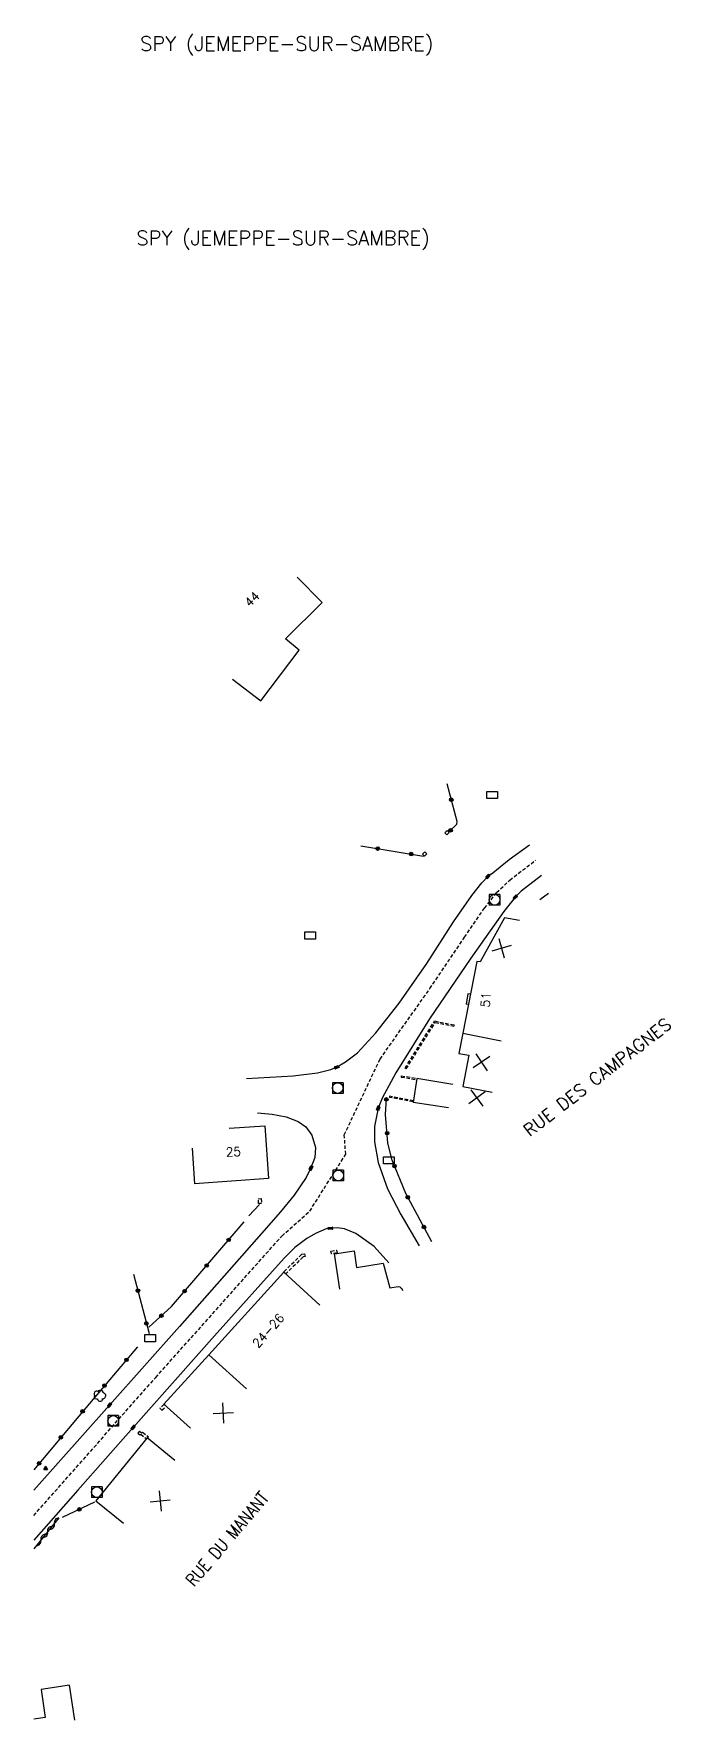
# Model space of a CAD drawing. Header units: millimetres. Extents: x 173000 to 174000, y 130000 to 131000.
# Drawn here: x 173000 to 173089.3, y 130028.7 to 130265.3 of the extents above; entities that cross this region are included whole.
import ezdxf
from ezdxf.enums import TextEntityAlignment as Align

# ---------------------------------------------------------------- set-up
doc = ezdxf.new("R2010")
doc.units = ezdxf.units.MM
doc.linetypes.add('DASHED', pattern=[0.75, 0.5, -0.25])
doc.layers.get('0').update_dxf_attribs({"linetype": 'CONTINUOUS'})
for name, color, linetype in [('W0001', 6, 'DASHED'), ('W0008', 7, 'CONTINUOUS'), ('W0100', 7, 'CONTINUOUS'), ('W0105', 7, 'CONTINUOUS'), ('W0112', 1, 'DASHED'), ('W0300', 7, 'CONTINUOUS'), ('W0310', 3, 'CONTINUOUS'), ('W0322', 7, 'CONTINUOUS'), ('W0400', 7, 'CONTINUOUS'), ('W0420', 7, 'CONTINUOUS'), ('W0851', 7, 'CONTINUOUS'), ('W0980', 7, 'CONTINUOUS'), ('W0989', 7, 'CONTINUOUS'), ('W0991', 7, 'CONTINUOUS'), ('W1102', 7, 'CONTINUOUS'), ('W1471', 7, 'CONTINUOUS')]:
    doc.layers.add(name, color=color, linetype=linetype)
doc.styles.get("Standard").update_dxf_attribs({"font": 'romans.shx', "width": 0.85})

# ---------------------------------------------------------------- blocks, each defined once
blk = doc.blocks.new('T400')
for p, q in [((-0.15, 0.3), (0.15, 0.3)), ((-0.15, -0.25), (-0.15, 0.3)), ((-0.15, 0.15), (0.15, 0.15)), ((-0.15, 0), (0.15, 0)), ((0.15, 0.3), (0.15, -0.25)), ((-0.15, -0.15), (0.15, -0.15)), ((-0.15, -0.25), (-0.15, -0.3)), ((-0.15, -0.3), (0.15, -0.3)), ((0.15, -0.3), (0.15, -0.25))]:
    blk.add_line(p, q)
blk = doc.blocks.new('T420')
for p, q in [((0.75, 0.75), (-0.75, 0.75)), ((-0.75, 0.75), (-0.75, -0.75)), ((0.75, 0.75), (0.75, -0.75)), ((0.75, -0.75), (-0.75, -0.75))]:
    blk.add_line(p, q)
blk.add_ellipse((0, 0), major_axis=(-0.53, 0.53), ratio=1, start_param=3.926991, end_param=10.210176)
blk = doc.blocks.new('T1471')
at = {"color": 0, "linetype": 'Continuous', "flags": 128}
blk.add_lwpolyline([(-0.75, -0.5), (-0.75, 0.5), (0.75, 0.5), (0.75, -0.5), (-0.75, -0.5)], dxfattribs=at)
blk = doc.blocks.new('t991o')
at = {"color": 0, "linetype": 'Continuous'}
for p, q in [((-1, 1), (1, -1)), ((-1, -1), (1, 1))]:
    blk.add_line(p, q, dxfattribs=at)
blk = doc.blocks.new('T300')
for p, q in [((-0.8, 0.51), (-0.86, 0.34)), ((-0.86, 0.34), (-0.86, 0.17)), ((-0.86, 0.17), (-0.74, 0.06)), ((-0.69, 0.63), (-0.8, 0.51)), ((-0.8, -0.06), (-0.74, 0.06)), ((-0.74, 0.06), (-0.69, 0.11)), ((-0.57, 0.69), (-0.69, 0.63)), ((-0.46, 0.69), (-0.57, 0.69)), ((-0.29, 0.63), (-0.46, 0.69)), ((-0.29, 0.63), (-0.17, 0.74)), ((-0.23, 0.57), (-0.29, 0.63)), ((-0.17, 0.74), (-0.06, 0.8)), ((-0.06, 0.8), (0.06, 0.8)), ((0.06, 0.8), (0.23, 0.74)), ((0.23, 0.74), (0.34, 0.63)), ((0.34, 0.63), (0.4, 0.51)), ((0.46, 0.46), (0.34, 0.46)), ((0.4, 0.51), (0.4, 0.46)), ((0.57, 0.4), (0.46, 0.46)), ((0.57, 0.4), (0.69, 0.29)), ((0.69, 0.29), (0.74, 0.17)), ((0.74, 0.06), (0.69, -0.17)), ((0.74, 0.17), (0.74, 0.06)), ((-0.8, -0.17), (-0.8, -0.06)), ((-0.8, -0.23), (-0.8, -0.17)), ((-0.74, -0.34), (-0.8, -0.23)), ((-0.69, -0.4), (-0.74, -0.34)), ((-0.51, -0.46), (-0.69, -0.4)), ((-0.4, -0.46), (-0.51, -0.46)), ((-0.4, -0.46), (-0.34, -0.46)), ((-0.34, -0.46), (-0.34, -0.4)), ((-0.34, -0.51), (-0.34, -0.46)), ((-0.29, -0.63), (-0.34, -0.51)), ((-0.17, -0.74), (-0.29, -0.63)), ((-0.06, -0.8), (-0.17, -0.74)), ((0.06, -0.8), (-0.06, -0.8)), ((0.17, -0.74), (0.06, -0.8)), ((0.23, -0.69), (0.17, -0.74)), ((0.29, -0.46), (0.23, -0.46)), ((0.29, -0.63), (0.23, -0.69)), ((0.46, -0.4), (0.29, -0.46)), ((0.34, -0.51), (0.29, -0.63)), ((0.34, -0.51), (0.34, -0.46)), ((0.57, -0.34), (0.46, -0.4)), ((0.63, -0.29), (0.57, -0.34)), ((0.69, -0.17), (0.63, -0.29))]:
    blk.add_line(p, q)
blk = doc.blocks.new('T851')
for p, q in [((-0.25, -0.15), (0, 0.32)), ((0, 0.32), (0.25, -0.15)), ((-0.25, -0.15), (0.25, -0.15))]:
    blk.add_line(p, q)
for major_axis in [(-0.106, 0.106), (-0.0354, 0.0354), (-0.0236, 0.0236)]:
    blk.add_ellipse((0, 0), major_axis=major_axis, ratio=1, start_param=3.926991, end_param=10.210176)
blk = doc.blocks.new('t322o')
at = {"color": 0, "linetype": 'Continuous'}
for radius in [0.25, 0.15]:
    blk.add_circle((0, 0), radius, dxfattribs=at)
blk = doc.blocks.new('t310o')
at = {"color": 0, "linetype": 'Continuous'}
for centre, start, end in [((-0.5, 0.38), 216.8699, 323.1304), ((0.5, -0.37), 36.8699, 143.1303)]:
    blk.add_arc(centre, 0.625, start, end, dxfattribs=at)

msp = doc.modelspace()

# ---------------------------------------------------------------- linework, layer by layer
at = {"layer": 'W0001'}
msp.add_lwpolyline([(173000, 130057.48), (173017.11, 130076.81), (173034.8, 130096.67), (173038.72, 130100.17), (173043.76, 130108.14), (173043.56, 130110.86), (173048.57, 130121.49), (173055.57, 130131.37), (173060.41, 130138.57), (173063.23, 130142.65), (173064.92, 130144.84), (173066.78, 130146.6), (173070.39, 130149.38)], dxfattribs=at)
at = {"layer": 'W0008'}
for points in [[(173029.85, 130118.74), (173036.39, 130119.14), (173039.82, 130119.56), (173041.68, 130120.03), (173042.49, 130120.35), (173043.75, 130121.12), (173045.39, 130122.37), (173048, 130125.18), (173051.28, 130129.34), (173055.15, 130134.89), (173058.89, 130140.74), (173061.43, 130144.44), (173062.87, 130146.22), (173063.71, 130147.11), (173064.13, 130147.48), (173064.18, 130147.42), (173066.69, 130149.48), (173069.55, 130151.53)], [(173071.22, 130147.23), (173068.39, 130145.02), (173067.55, 130144.21), (173065.94, 130142.18), (173061.32, 130135.63), (173055.52, 130127.12), (173050.77, 130119.56), (173048.85, 130116.01), (173048.32, 130114.58), (173047.8, 130112.02), (173047.81, 130109.87), (173048.3, 130107), (173049.63, 130103.28), (173051.47, 130099.69), (173054.06, 130095.31)], [(173031.37, 130113.96), (173033.45, 130113.76), (173035.43, 130113.37), (173037.1, 130112.74), (173038.16, 130111.99), (173038.99, 130110.81), (173039.52, 130109.1), (173039.44, 130107.7), (173038.88, 130106.21), (173038.2, 130104.88), (173036.54, 130102.41), (173034.59, 130100.04), (173031.93, 130097), (173020.44, 130084), (173010.65, 130072.95), (173000, 130061)], [(173049.8, 130092.93), (173047.77, 130095.22), (173045.19, 130097.03), (173043.58, 130097.67), (173042.58, 130097.83), (173041.63, 130097.75), (173041.01, 130097.67), (173039.52, 130097.01), (173038.31, 130096.32), (173036.6, 130095.07), (173035.13, 130093.58), (173025.75, 130083.11), (173013.93, 130069.81), (173006.2, 130061.04), (173000, 130053.99)]]:
    msp.add_lwpolyline(points, dxfattribs=at)
at = {"layer": 'W0100'}
for p, q in [((173058.16, 130114.66), (173053.21, 130115.41)), ((173027.42, 130111.78), (173032.41, 130112.14)), ((173022.2, 130108.97), (173022.57, 130103.99))]:
    msp.add_line(p, q, dxfattribs=at)
for points in [[(173027.88, 130174.76), (173031.86, 130171.75), (173037.24, 130178.85), (173035.31, 130180.44), (173040.46, 130185.55), (173036.94, 130189.1)], [(173068.15, 130140.91), (173066.02, 130141.31), (173062.61, 130135.12), (173062.16, 130135.19), (173060.18, 130125.1), (173059.62, 130122.29), (173061.03, 130122.02), (173060.19, 130117.65), (173064.3, 130116.86)], [(173058.79, 130117.93), (173053.72, 130118.77), (173053.21, 130115.41)], [(173032.41, 130112.14), (173032.95, 130104.75), (173022.57, 130103.99)], [(173042.92, 130089.23), (173042.18, 130094.18), (173044.94, 130094.59), (173045.29, 130092.25), (173048.99, 130092.87), (173049.94, 130089.39), (173051.11, 130089.57), (173051.35, 130089.53), (173051.51, 130089.42), (173051.61, 130089.31), (173051.74, 130089.04), (173051.74, 130089.04)], [(173021.98, 130069.73), (173018.27, 130073.09), (173024.56, 130080.02), (173035.07, 130091.61), (173040.14, 130086.98)], [(173019.79, 130065.18), (173015.92, 130068.35), (173008.7, 130059.54), (173012.57, 130056.37)], [(173005.78, 130028.75), (173005.02, 130033.69), (173001.05, 130033.08), (173001.62, 130029.12), (173000, 130028.88)]]:
    msp.add_lwpolyline(points, dxfattribs=at)
at = {"layer": 'W0105'}
for p, q in [((173060.91, 130130.65), (173060.64, 130129.18)), ((173061.25, 130130.59), (173060.91, 130130.65)), ((173060.99, 130129.12), (173060.64, 130129.18))]:
    msp.add_line(p, q, dxfattribs=at)
at = {"layer": 'W0112'}
for p, q in [((173057.93, 130152.95), (173057.66, 130153.24)), ((173058.28, 130153.28), (173057.93, 130152.95)), ((173054.81, 130149.93), (173054.52, 130150.21)), ((173055.14, 130150.28), (173054.81, 130149.93)), ((173051.56, 130119.15), (173053.73, 130118.77)), ((173052.24, 130120.13), (173052.08, 130120.23)), ((173053.22, 130115.49), (173049.88, 130116.1)), ((173031.94, 130101.24), (173031.55, 130101.21)), ((173031.89, 130101.91), (173031.94, 130101.24)), ((173035.09, 130091.66), (173037.59, 130094.11)), ((173037.59, 130094.11), (173037.98, 130094.18)), ((173041.69, 130094.56), (173042.48, 130094.7)), ((173042.48, 130094.7), (173042.55, 130094.3)), ((173018.28, 130073.08), (173017.71, 130072.5)), ((173017.71, 130072.5), (173017.99, 130072.22)), ((173016.08, 130068.51), (173015.92, 130068.35))]:
    msp.add_line(p, q, dxfattribs=at)
for points in [[(173057.66, 130153.24), (173058.01, 130153.57), (173058.28, 130153.28)], [(173054.52, 130150.21), (173054.85, 130150.56), (173055.14, 130150.28)], [(173052.08, 130120.23), (173056.23, 130126.83), (173058.97, 130126.28), (173058.93, 130126.1)], [(173052.24, 130120.13), (173056.32, 130126.62), (173058.93, 130126.1)], [(173051.56, 130119.15), (173051.53, 130118.97), (173053.7, 130118.59)], [(173053.27, 130115.65), (173049.92, 130116.27), (173049.88, 130116.1)], [(173031.55, 130101.21), (173031.49, 130101.87), (173031.89, 130101.91)], [(173037.78, 130093.74), (173035.37, 130091.38), (173035.09, 130091.66)], [(173037.98, 130094.18), (173038.05, 130093.79), (173037.78, 130093.74)], [(173042.55, 130094.3), (173041.76, 130094.16), (173041.69, 130094.56)], [(173017.99, 130072.22), (173018.56, 130072.79), (173018.28, 130073.08)], [(173014.85, 130069.31), (173014.59, 130069.01), (173014.88, 130068.76), (173015.02, 130068.87), (173015.82, 130068.22)], [(173014.85, 130069.31), (173015.14, 130069.05), (173015.27, 130069.16), (173016.08, 130068.51)]]:
    msp.add_lwpolyline(points, dxfattribs=at)
at = {"layer": 'W0310'}
msp.add_line((173003.52, 130057.12), (173000, 130052.8), dxfattribs=at)
at = {"layer": 'W0322'}
for p, q in [((173045.9, 130151.4), (173054.65, 130149.95)), ((173072.19, 130144.73), (173071, 130143.8)), ((173031.67, 130101.07), (173030.18, 130099.5)), ((173014.01, 130091.3), (173016.17, 130082.98)), ((173008.52, 130059.36), (173004, 130057.17))]:
    msp.add_line(p, q, dxfattribs=at)
for points in [[(173057.95, 130160.16), (173059.35, 130154.86), (173059.3, 130154.38), (173058.29, 130153.39)], [(173055.86, 130095.85), (173052.18, 130102.62), (173050.28, 130107.29), (173049.69, 130109.7), (173049.35, 130113.72), (173049.47, 130115.99)], [(173016.14, 130083.9), (173019.34, 130086.78), (173029.52, 130098.67)], [(173014.55, 130081.11), (173007.29, 130072.59), (173000, 130063.88)]]:
    msp.add_lwpolyline(points, dxfattribs=at)
at = {"layer": 'W1102'}
for p, q in [((173060.18, 130125.1), (173065.58, 130124.03)), ((173024.56, 130080.02), (173029.83, 130075.23))]:
    msp.add_line(p, q, dxfattribs=at)

# ---------------------------------------------------------------- block references
at = {"layer": 'W0300'}
msp.add_blockref('T300', (173009.32, 130074.24), dxfattribs=at)
at = {"layer": 'W0310', "rotation": 230.7520800068989}
for p in [(173002.89, 130056.34), (173000.99, 130054.02), (173001.94, 130055.18)]:
    msp.add_blockref('t310o', p, dxfattribs=at)
at = {"layer": 'W0322'}
for p, rotation in [((173058.56, 130157.87), 284.7350617372576), ((173058.47, 130153.57), 224.3117547187263), ((173048.25, 130151.01), 350.547239801265), ((173052.93, 130150.24), 350.547239801265), ((173049.46, 130115.83), 86.83969067323392), ((173049.57, 130111.09), 94.91202699993242), ((173050.61, 130106.48), 112.158576366825), ((173052.46, 130102.11), 118.5458982373697), ((173054.73, 130097.93), 118.5458982373697), ((173027.35, 130096.14), 49.41618458207338), ((173024.26, 130092.53), 49.41618458207338), ((173014.61, 130089.01), 284.5756054171207), ((173021.17, 130088.93), 49.41618458207338), ((173017.9, 130085.49), 41.99611678960946), ((173015.8, 130084.41), 284.5756054171207), ((173013.01, 130079.3), 229.5385964229357), ((173009.93, 130075.69), 229.5385964229357), ((173006.85, 130072.07), 230.1121011105529), ((173003.8, 130068.43), 230.1121011105529), ((173000.76, 130064.78), 230.1121011105529), ((173006.39, 130058.32), 205.8207208184205)]:
    msp.add_blockref('t322o', p, dxfattribs=dict(at, rotation=rotation))
at = {"layer": 'W0400'}
for p, rotation in [((173063.71, 130147.11), 316.9042587265574), ((173067.55, 130144.21), 133.6174468996175), ((173042.49, 130120.35), 291.3164062498539), ((173048.32, 130114.58), 159.8926086427222), ((173038.88, 130106.21), 339.4173736572265), ((173041.63, 130097.75), 95.08700561561001), ((173010.65, 130072.95), 318.4732055664062), ((173013.93, 130069.81), 138.3588409419707)]:
    msp.add_blockref('T400', p, dxfattribs=dict(at, rotation=rotation))
at = {"layer": 'W0420'}
for p in [(173064.65, 130143.83), (173042.64, 130117.42), (173042.72, 130105.15), (173011.16, 130070.73), (173008.85, 130060.74)]:
    msp.add_blockref('T420', p, dxfattribs=at)
at = {"layer": 'W0851'}
msp.add_blockref('T851', (173001.68, 130064.08), dxfattribs=at)
at = {"layer": 'W0991'}
for p, rotation in [((173065.61, 130137.03), 241.0994073783082), ((173062.79, 130121.03), 259.186915830317), ((173062.16, 130116.04), 261.3653597564282), ((173026.6, 130071.85), 47.77761214239532), ((173017.73, 130059.5), 230.6657300063275)]:
    msp.add_blockref('t991o', p, dxfattribs=dict(at, rotation=rotation))
at = {"layer": 'W1471'}
for p in [(173064.31, 130158.53), (173038.79, 130138.82), (173049.8, 130107.29), (173016.34, 130082.34)]:
    msp.add_blockref('T1471', p, dxfattribs=at)

# ---------------------------------------------------------------- texts
at = {"layer": 'W0980'}
for p in [(173035.48, 130263.78), (173034.97, 130236.51)]:
    msp.add_text('SPY (JEMEPPE-SUR-SAMBRE)', height=2, dxfattribs=at).set_placement(p, align=Align.MIDDLE)
at = {"layer": 'W0989'}
msp.add_text('RUE DES CAMPAGNES', height=1.75, rotation=37.6461, dxfattribs=at).set_placement((173079.04, 130118.96), align=Align.MIDDLE)
at = {"layer": 'W0989', "width": 0.85}
msp.add_text('RUE DU MANANT', height=1.75, rotation=49.5633, dxfattribs=at).set_placement((173022.48, 130047.4))
at = {"layer": 'W0991'}
for s, height, rotation, p in [('44', 1.249, 44.7608, (173030.62, 130185.98)), ('51', 1.25, 85.327, (173063.39, 130129.82)), ('25', 1.249, 2.2922, (173028, 130108.48)), ('24-26', 1.25, 48.3683, (173032.9, 130083.41))]:
    msp.add_text(s, height=height, rotation=rotation, dxfattribs=at).set_placement(p, align=Align.MIDDLE)

doc.saveas('drawing.dxf')
